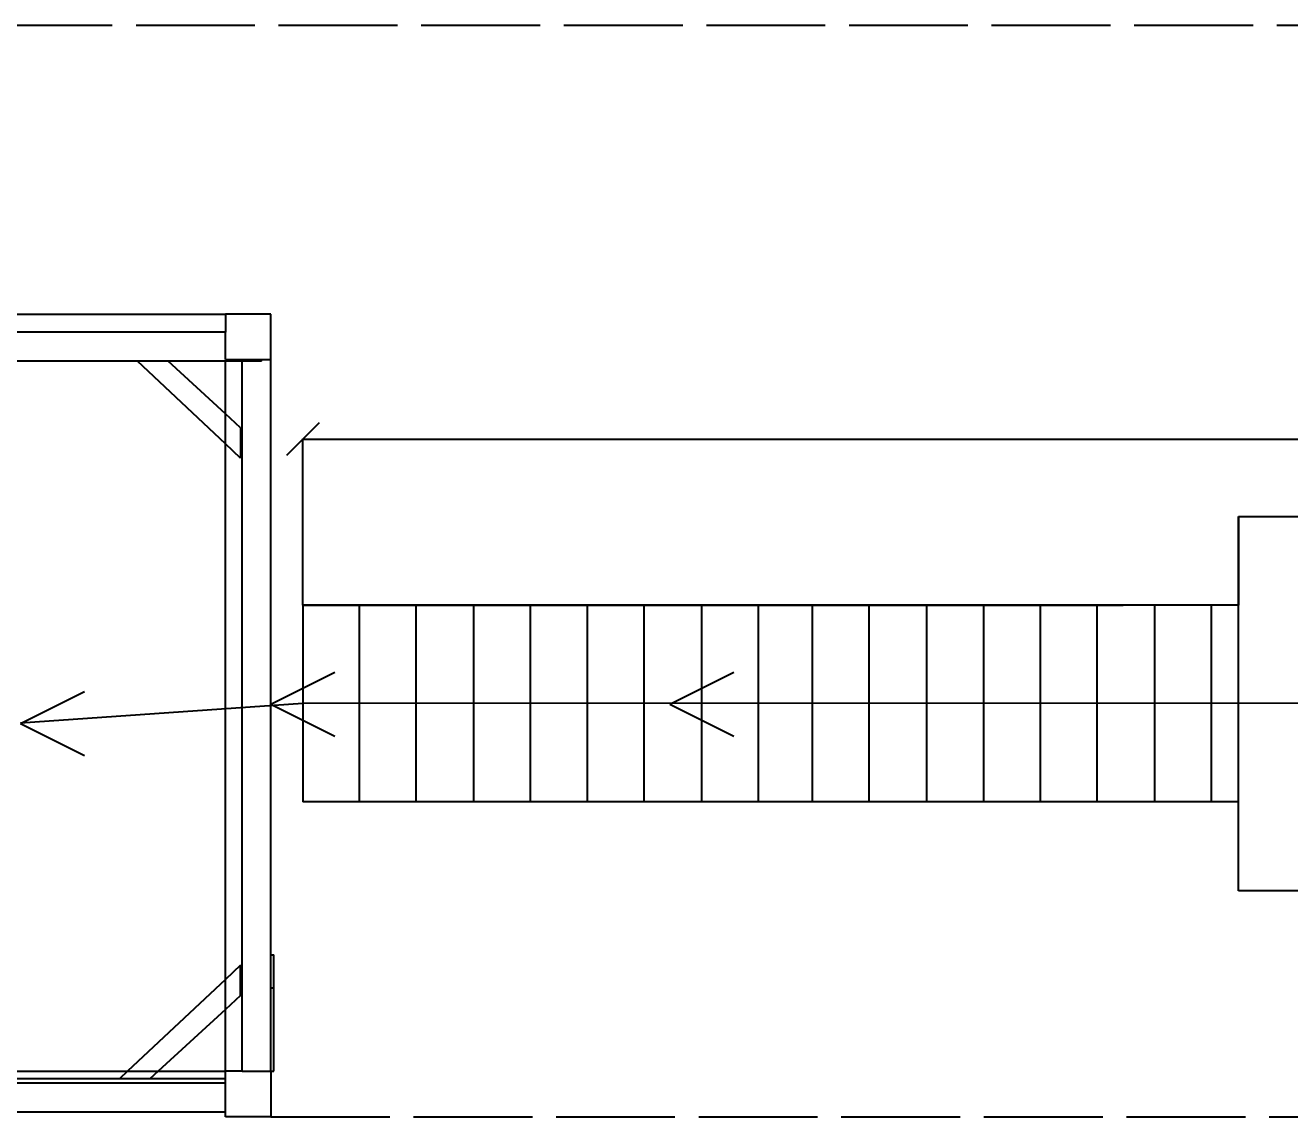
# Model space of a CAD drawing. Header units: millimetres. Extents: x 44692 to 172587, y -26854 to 14445.
# Drawn here: x 61300 to 64003, y -7184 to -4852 of the extents above; entities that cross this region are included whole.
import ezdxf

# ---------------------------------------------------------------- set-up
doc = ezdxf.new("R2010")
doc.units = ezdxf.units.MM
doc.header["$LTSCALE"] = 100
doc.linetypes.add('DASHEDX2', pattern=[3.048, 2.54, -0.508])
for name, color, linetype in [('Area circulacion', 50, 'DASHEDX2'), ('Cotas secundarias', 41, 'Continuous'), ('Flujo linea A', 4, 'Continuous'), ('Maquinas', 200, 'Continuous')]:
    doc.layers.add(name, color=color, linetype=linetype)
doc.styles.add('OpenSansCondensed-Light', font='OpenSansCondensed-Light.ttf')
doc.dimstyles.new('Cotas Mateo', dxfattribs={"dimtxt": 120, "dimasz": 70, "dimexe": 0.375, "dimexo": 0.125, "dimgap": 0.1, "dimtad": 1, "dimdec": 0, "dimzin": 12, "dimdsep": 46, "dimtxsty": 'OpenSansCondensed-Light', "dimblk": 'OBLIQUE', "dimcen": 2.5, "dimazin": 3, "dimtfac": 0.5, "dimtdec": 0, "dimtmove": 2, "dimatfit": 3, "dimarcsym": 0})

# ---------------------------------------------------------------- blocks, each defined once
blk = doc.blocks.new('_OBLIQUE')
at = {"color": 0, "linetype": 'ByBlock'}
blk.add_line((-0.5, -0.5), (0.5, 0.5), dxfattribs=at)
blk = doc.blocks.new('*D79')
at = {"layer": 'Cotas secundarias', "color": 0, "lineweight": -2, "transparency": 16777216}
for p, q in [((61893.7, -6091.3), (61893.7, -5735.9)), ((61893.7, -5736.3), (65713.9, -5736.3)), ((68893.7, -5736.3), (66137, -5736.3)), ((68893.7, -5953.4), (68893.7, -5735.9))]:
    blk.add_line(p, q, dxfattribs=at)
at = {"layer": 'Defpoints', "color": 0, "transparency": 16777216}
for p in [(68893.7, -5736.3), (68893.7, -5953.5), (61893.7, -6091.4)]:
    blk.add_point(p, dxfattribs=at)
at = {"layer": 'Cotas secundarias', "color": 0, "lineweight": -2, "transparency": 16777216, "xscale": 70, "yscale": 70, "zscale": 70, "rotation": 180}
blk.add_blockref('_OBLIQUE', (61893.7, -5736.3), dxfattribs=at)
at = {"layer": 'Cotas secundarias', "color": 0, "lineweight": -2, "transparency": 16777216, "xscale": 70, "yscale": 70, "zscale": 70}
blk.add_blockref('_OBLIQUE', (68893.7, -5736.3), dxfattribs=at)
at = {"layer": 'Cotas secundarias', "color": 0, "transparency": 16777216, "insert": (65925.5, -5736.3), "char_height": 120, "attachment_point": 5, "style": 'OpenSansCondensed-Light'}
blk.add_mtext('7000', dxfattribs=at)

msp = doc.modelspace()

# ---------------------------------------------------------------- linework, layer by layer
at = {"layer": 'Area circulacion', "color": 2, "linetype": 'DASHEDX2'}
for p, q in [((58184.399, -4852.442), (72058.876, -4852.442)), ((61825.47, -7183.835), (68762.546, -7183.835))]:
    msp.add_line(p, q, dxfattribs=at)
at = {"layer": 'Flujo linea A'}
for p, q in [((61825.47, -6302.361), (61962.194, -6233.999)), ((62678.293, -6302.361), (62815.017, -6233.999)), ((61290.44, -6343.774), (61427.164, -6275.412)), ((61893.713, -6301.358), (61290.44, -6343.15)), ((61825.47, -6302.361), (61962.194, -6370.724)), ((69004.127, -6297.33), (61893.713, -6301.358)), ((62678.293, -6302.361), (62815.017, -6370.724)), ((61290.44, -6343.774), (61427.164, -6412.137))]:
    msp.add_line(p, q, dxfattribs=at)
at = {"layer": 'Maquinas'}
for p, q in [((60601.571, -5469.483), (61728.431, -5469.483)), ((61728.431, -5469.483), (61728.431, -5508.298)), ((61825.47, -5469.483), (61728.431, -5469.483)), ((61728.431, -5469.483), (61728.431, -5508.298)), ((61825.47, -5566.521), (61825.47, -5469.483)), ((61728.431, -5508.298), (60601.571, -5508.298)), ((61728.431, -5566.521), (61728.431, -5508.298)), ((61728.431, -5566.521), (61805.235, -5566.521)), ((61805.235, -5566.521), (61825.47, -5566.521)), ((61805.235, -5569.892), (61805.235, -5566.521)), ((61825.47, -6837.73), (61825.47, -5566.521)), ((61540.105, -5569.892), (60557.23, -5569.892)), ((61728.431, -5746.448), (61540.105, -5569.892)), ((61605.663, -5569.892), (61540.105, -5569.892)), ((61728.431, -5682.429), (61605.663, -5569.892)), ((61728.431, -5569.892), (61605.663, -5569.892)), ((61728.431, -5682.429), (61728.431, -5569.892)), ((61763.876, -5569.892), (61728.431, -5569.892)), ((61763.876, -7086.796), (61763.876, -5569.892)), ((61805.235, -5569.892), (61763.876, -5569.892)), ((61760.777, -5712.08), (61728.431, -5682.429)), ((61728.431, -5746.448), (61728.431, -5682.429)), ((61760.777, -5712.08), (61760.777, -5776.772)), ((61760.777, -5776.772), (61728.431, -5746.448)), ((61728.431, -6890.697), (61728.431, -5746.448)), ((63893.713, -6701.333), (63893.713, -5901.383)), ((63893.713, -5901.383), (64495.566, -5901.383)), ((63893.713, -5901.383), (63893.713, -6091.383)), ((61893.713, -6091.383), (61893.713, -6511.333)), ((63893.713, -6091.383), (61893.713, -6091.383)), ((61893.713, -6091.383), (63647.348, -6091.383)), ((62014.323, -6091.383), (62014.323, -6511.333)), ((62135.54, -6091.383), (62135.54, -6511.333)), ((62258.749, -6091.383), (62258.749, -6511.333)), ((62379.967, -6091.383), (62379.967, -6511.333)), ((62501.315, -6091.383), (62501.315, -6511.333)), ((62622.533, -6091.383), (62622.533, -6511.333)), ((62745.741, -6091.383), (62745.741, -6511.333)), ((62866.959, -6091.383), (62866.959, -6511.333)), ((62982.597, -6091.383), (62982.597, -6511.333)), ((63103.815, -6091.383), (63103.815, -6511.333)), ((63227.023, -6091.383), (63227.023, -6511.333)), ((63348.241, -6091.383), (63348.241, -6511.333)), ((63469.59, -6091.383), (63469.59, -6511.333)), ((63590.808, -6091.383), (63590.808, -6511.333)), ((63714.016, -6091.383), (63714.016, -6511.333)), ((63835.234, -6091.383), (63835.234, -6511.333)), ((63893.713, -6511.333), (61893.713, -6511.333)), ((63893.713, -6701.333), (63893.713, -6511.333)), ((64493.713, -6701.333), (63893.713, -6701.333)), ((61760.777, -6860.372), (61728.431, -6890.697)), ((61760.777, -6925.065), (61760.777, -6860.372)), ((61825.47, -6837.73), (61831.939, -6837.73)), ((61825.47, -6908.892), (61825.47, -6837.73)), ((61831.939, -6908.892), (61831.939, -6837.73)), ((61728.431, -6890.697), (61519.258, -7086.796)), ((61728.431, -6954.716), (61728.431, -6890.697)), ((61825.47, -6908.892), (61831.939, -6908.892)), ((61825.47, -7086.796), (61825.47, -6908.892)), ((61831.939, -7086.796), (61831.939, -6908.892)), ((61760.777, -6925.065), (61728.431, -6954.716)), ((61728.431, -6954.716), (61584.343, -7086.796)), ((61728.431, -7086.796), (61728.431, -6954.716)), ((59787.655, -7086.796), (61519.258, -7086.796)), ((61502.007, -7102.969), (59787.655, -7102.969)), ((61519.258, -7086.796), (61502.007, -7102.969)), ((61566.7, -7102.969), (61502.007, -7102.969)), ((61519.258, -7086.796), (61584.343, -7086.796)), ((61584.343, -7086.796), (61566.7, -7102.969)), ((61728.431, -7102.969), (61566.7, -7102.969)), ((61584.343, -7086.796), (61728.431, -7086.796)), ((61763.876, -7086.796), (61728.431, -7086.796)), ((61728.431, -7102.969), (61728.431, -7086.796)), ((61728.431, -7112.335), (61728.431, -7102.969)), ((61763.876, -7086.796), (61825.47, -7086.796)), ((61825.47, -7086.796), (61831.939, -7086.796)), ((61825.47, -7086.796), (61825.47, -7183.835)), ((61728.431, -7112.335), (59785.291, -7112.335)), ((61728.431, -7173.928), (61728.431, -7112.335)), ((61728.431, -7173.928), (59751.583, -7173.928)), ((61728.431, -7183.835), (61728.431, -7173.928)), ((61825.47, -7183.835), (61728.431, -7183.835))]:
    msp.add_line(p, q, dxfattribs=at)

# ---------------------------------------------------------------- dimensions: what is measured, and where the dimension line sits
at = {"layer": 'Cotas secundarias'}
dim = msp.add_linear_dim(base=(68893.713, -5736.314), p1=(61893.713, -6091.383), p2=(68893.713, -5953.504), dimstyle='Cotas Mateo', dxfattribs=at)
dim.commit()
dim.dimension.update_dxf_attribs({"geometry": '*D79', "text_midpoint": (65925.47, -5736.314), "dimtype": 160})

doc.saveas('drawing.dxf')
